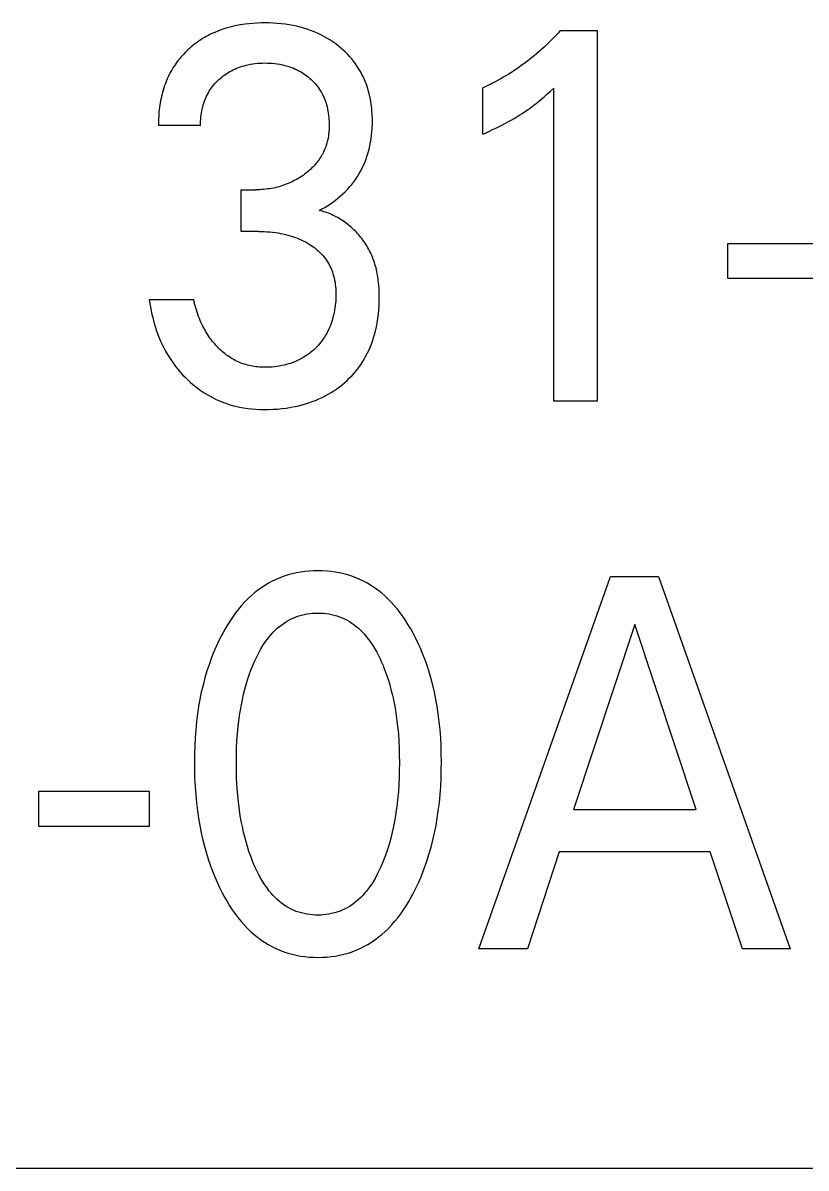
# Model space of a CAD drawing. Extents: x 10 to 622, y -523 to 292.
# Drawn here: x 277.796 to 278.52, y 101.769 to 102.827 of the extents above; entities that cross this region are included whole.
import ezdxf

# ---------------------------------------------------------------- set-up
doc = ezdxf.new("R2010")
doc.units = 0
doc.header["$LTSCALE"] = 5
doc.header["$MEASUREMENT"] = 0
doc.layers.get('0').update_dxf_attribs({"linetype": 'CONTINUOUS'})

msp = doc.modelspace()

# ---------------------------------------------------------------- linework, layer by layer
at = {"color": 7, "linetype": 'Continuous'}
for p, q in [((277.9762, 102.8196), (277.9734, 102.8184)), ((277.979, 102.8206), (277.9762, 102.8196)), ((277.9819, 102.8216), (277.979, 102.8206)), ((277.9848, 102.8225), (277.9819, 102.8216)), ((277.9877, 102.8233), (277.9848, 102.8225)), ((277.9906, 102.824), (277.9877, 102.8233)), ((277.9936, 102.8246), (277.9906, 102.824)), ((277.9973, 102.8253), (277.9936, 102.8246)), ((278.0011, 102.8259), (277.9973, 102.8253)), ((278.0049, 102.8264), (278.0011, 102.8259)), ((278.0087, 102.8267), (278.0049, 102.8264)), ((278.0125, 102.827), (278.0087, 102.8267)), ((278.0163, 102.8271), (278.0125, 102.827)), ((278.0201, 102.8271), (278.0163, 102.8271)), ((278.0238, 102.8271), (278.0201, 102.8271)), ((278.0275, 102.8269), (278.0238, 102.8271)), ((278.0311, 102.8267), (278.0275, 102.8269)), ((278.0348, 102.8264), (278.0311, 102.8267)), ((278.0385, 102.826), (278.0348, 102.8264)), ((278.0421, 102.8254), (278.0385, 102.826)), ((278.0457, 102.8247), (278.0421, 102.8254)), ((278.049, 102.824), (278.0457, 102.8247)), ((278.0523, 102.8232), (278.049, 102.824)), ((278.0556, 102.8223), (278.0523, 102.8232)), ((278.0588, 102.8213), (278.0556, 102.8223)), ((278.062, 102.8202), (278.0588, 102.8213)), ((278.0652, 102.8189), (278.062, 102.8202)), ((278.2926, 102.8201), (278.2906, 102.8178)), ((278.2926, 102.8201), (278.3266, 102.8201)), ((278.3266, 102.8201), (278.3266, 102.4778)), ((277.9574, 102.8094), (277.9559, 102.8083)), ((277.959, 102.8105), (277.9574, 102.8094)), ((277.9606, 102.8116), (277.959, 102.8105)), ((277.9622, 102.8126), (277.9606, 102.8116)), ((277.9639, 102.8136), (277.9622, 102.8126)), ((277.9655, 102.8145), (277.9639, 102.8136)), ((277.9672, 102.8154), (277.9655, 102.8145)), ((277.9689, 102.8163), (277.9672, 102.8154)), ((277.9707, 102.8172), (277.9689, 102.8163)), ((277.9734, 102.8184), (277.9707, 102.8172)), ((278.0683, 102.8176), (278.0652, 102.8189)), ((278.0713, 102.8162), (278.0683, 102.8176)), ((278.0742, 102.8147), (278.0713, 102.8162)), ((278.077, 102.8131), (278.0742, 102.8147)), ((278.0798, 102.8114), (278.077, 102.8131)), ((278.0825, 102.8096), (278.0798, 102.8114)), ((278.0852, 102.8077), (278.0825, 102.8096)), ((278.282, 102.809), (278.2798, 102.8069)), ((278.2842, 102.8112), (278.282, 102.809)), ((278.2863, 102.8133), (278.2842, 102.8112)), ((278.2885, 102.8155), (278.2863, 102.8133)), ((278.2906, 102.8178), (278.2885, 102.8155)), ((277.9447, 102.7984), (277.9435, 102.7971)), ((277.946, 102.7997), (277.9447, 102.7984)), ((277.9473, 102.801), (277.946, 102.7997)), ((277.9486, 102.8023), (277.9473, 102.801)), ((277.95, 102.8035), (277.9486, 102.8023)), ((277.9513, 102.8047), (277.95, 102.8035)), ((277.9528, 102.8059), (277.9513, 102.8047)), ((277.9543, 102.8071), (277.9528, 102.8059)), ((277.9559, 102.8083), (277.9543, 102.8071)), ((278.0878, 102.8057), (278.0852, 102.8077)), ((278.09, 102.8039), (278.0878, 102.8057)), ((278.0921, 102.802), (278.09, 102.8039)), ((278.0942, 102.8), (278.0921, 102.802)), ((278.0962, 102.798), (278.0942, 102.8)), ((278.0982, 102.7959), (278.0962, 102.798)), ((278.2707, 102.7987), (278.2684, 102.7968)), ((278.273, 102.8007), (278.2707, 102.7987)), ((278.2753, 102.8027), (278.273, 102.8007)), ((278.2776, 102.8048), (278.2753, 102.8027)), ((278.2798, 102.8069), (278.2776, 102.8048)), ((277.9367, 102.7885), (277.9357, 102.787)), ((277.9377, 102.79), (277.9367, 102.7885)), ((277.9388, 102.7915), (277.9377, 102.79)), ((277.9399, 102.7929), (277.9388, 102.7915)), ((277.9411, 102.7943), (277.9399, 102.7929)), ((277.9423, 102.7957), (277.9411, 102.7943)), ((277.9435, 102.7971), (277.9423, 102.7957)), ((277.9988, 102.7871), (278.0005, 102.7876)), ((278.0005, 102.7876), (278.0023, 102.7881)), ((278.0023, 102.7881), (278.0041, 102.7885)), ((278.0041, 102.7885), (278.0063, 102.7889)), ((278.0063, 102.7889), (278.0085, 102.7893)), ((278.0085, 102.7893), (278.0107, 102.7896)), ((278.0107, 102.7896), (278.0129, 102.7898)), ((278.0129, 102.7898), (278.0152, 102.7899)), ((278.0152, 102.7899), (278.0174, 102.79)), ((278.0174, 102.79), (278.0197, 102.7901)), ((278.0197, 102.7901), (278.022, 102.79)), ((278.022, 102.79), (278.0243, 102.7899)), ((278.0243, 102.7899), (278.0265, 102.7898)), ((278.0265, 102.7898), (278.0288, 102.7896)), ((278.0288, 102.7896), (278.0311, 102.7893)), ((278.0311, 102.7893), (278.0334, 102.7889)), ((278.0334, 102.7889), (278.0356, 102.7885)), ((278.0356, 102.7885), (278.0374, 102.7881)), ((278.0374, 102.7881), (278.0392, 102.7876)), ((278.0392, 102.7876), (278.0409, 102.7871)), ((278.1, 102.7938), (278.0982, 102.7959)), ((278.1018, 102.7915), (278.1, 102.7938)), ((278.1035, 102.7893), (278.1018, 102.7915)), ((278.1051, 102.7869), (278.1035, 102.7893)), ((278.2566, 102.7877), (278.2542, 102.786)), ((278.259, 102.7894), (278.2566, 102.7877)), ((278.2614, 102.7912), (278.259, 102.7894)), ((278.2638, 102.793), (278.2614, 102.7912)), ((278.2661, 102.7949), (278.2638, 102.793)), ((278.2684, 102.7968), (278.2661, 102.7949)), ((277.9303, 102.7773), (277.9295, 102.7756)), ((277.9311, 102.779), (277.9303, 102.7773)), ((277.9319, 102.7806), (277.9311, 102.779)), ((277.9328, 102.7823), (277.9319, 102.7806)), ((277.9337, 102.7839), (277.9328, 102.7823)), ((277.9347, 102.7855), (277.9337, 102.7839)), ((277.9357, 102.787), (277.9347, 102.7855)), ((277.9785, 102.7759), (277.9799, 102.777)), ((277.9799, 102.777), (277.9813, 102.7782)), ((277.9813, 102.7782), (277.9827, 102.7792)), ((277.9827, 102.7792), (277.9842, 102.7802)), ((277.9842, 102.7802), (277.9857, 102.7812)), ((277.9857, 102.7812), (277.9872, 102.7821)), ((277.9872, 102.7821), (277.9888, 102.783)), ((277.9888, 102.783), (277.9903, 102.7838)), ((277.9903, 102.7838), (277.992, 102.7845)), ((277.992, 102.7845), (277.9936, 102.7853)), ((277.9936, 102.7853), (277.9953, 102.7859)), ((277.9953, 102.7859), (277.9971, 102.7865)), ((277.9971, 102.7865), (277.9988, 102.7871)), ((278.0409, 102.7871), (278.0427, 102.7865)), ((278.0427, 102.7865), (278.0444, 102.7859)), ((278.0444, 102.7859), (278.0461, 102.7853)), ((278.0461, 102.7853), (278.0478, 102.7845)), ((278.0478, 102.7845), (278.0495, 102.7838)), ((278.0495, 102.7838), (278.0511, 102.783)), ((278.0511, 102.783), (278.0526, 102.7821)), ((278.0526, 102.7821), (278.0541, 102.7812)), ((278.0541, 102.7812), (278.0556, 102.7802)), ((278.0556, 102.7802), (278.0571, 102.7792)), ((278.0571, 102.7792), (278.0585, 102.7782)), ((278.0585, 102.7782), (278.0599, 102.7771)), ((278.0599, 102.7771), (278.0613, 102.7759)), ((278.1066, 102.7845), (278.1051, 102.7869)), ((278.1081, 102.7821), (278.1066, 102.7845)), ((278.1094, 102.7796), (278.1081, 102.7821)), ((278.1107, 102.7771), (278.1094, 102.7796)), ((278.1118, 102.7745), (278.1107, 102.7771)), ((278.2399, 102.7769), (278.2376, 102.7755)), ((278.2422, 102.7782), (278.2399, 102.7769)), ((278.2445, 102.7796), (278.2422, 102.7782)), ((278.2468, 102.781), (278.2445, 102.7796)), ((278.2493, 102.7826), (278.2468, 102.781)), ((278.2517, 102.7843), (278.2493, 102.7826)), ((278.2542, 102.786), (278.2517, 102.7843)), ((277.9263, 102.7668), (277.9257, 102.765)), ((277.9268, 102.7686), (277.9263, 102.7668)), ((277.9275, 102.7704), (277.9268, 102.7686)), ((277.9281, 102.7721), (277.9275, 102.7704)), ((277.9288, 102.7739), (277.9281, 102.7721)), ((277.9295, 102.7756), (277.9288, 102.7739)), ((277.9693, 102.7656), (277.9703, 102.767)), ((277.9703, 102.767), (277.9713, 102.7684)), ((277.9713, 102.7684), (277.9724, 102.7697)), ((277.9724, 102.7697), (277.9736, 102.771)), ((277.9736, 102.771), (277.9747, 102.7723)), ((277.9747, 102.7723), (277.9759, 102.7736)), ((277.9759, 102.7736), (277.9772, 102.7747)), ((277.9772, 102.7747), (277.9785, 102.7759)), ((278.0613, 102.7759), (278.0625, 102.7748)), ((278.0625, 102.7748), (278.0638, 102.7736)), ((278.0638, 102.7736), (278.065, 102.7723)), ((278.065, 102.7723), (278.0661, 102.7711)), ((278.0661, 102.7711), (278.0672, 102.7698)), ((278.0672, 102.7698), (278.0683, 102.7684)), ((278.0683, 102.7684), (278.0693, 102.7671)), ((278.0693, 102.7671), (278.0703, 102.7656)), ((278.1129, 102.7719), (278.1118, 102.7745)), ((278.1139, 102.7692), (278.1129, 102.7719)), ((278.1147, 102.7665), (278.1139, 102.7692)), ((278.1155, 102.7638), (278.1147, 102.7665)), ((278.2233, 102.7682), (278.2209, 102.7671)), ((278.2209, 102.7242), (278.2209, 102.7671)), ((278.2257, 102.7694), (278.2233, 102.7682)), ((278.2281, 102.7705), (278.2257, 102.7694)), ((278.2305, 102.7717), (278.2281, 102.7705)), ((278.2329, 102.773), (278.2305, 102.7717)), ((278.2353, 102.7742), (278.2329, 102.773)), ((278.2376, 102.7755), (278.2353, 102.7742)), ((278.2833, 102.7639), (278.2865, 102.7669)), ((278.2865, 102.4778), (278.2865, 102.7669)), ((277.9238, 102.7573), (277.9234, 102.7553)), ((277.9242, 102.7594), (277.9238, 102.7573)), ((277.9247, 102.7614), (277.9242, 102.7594)), ((277.9252, 102.7632), (277.9247, 102.7614)), ((277.9257, 102.765), (277.9252, 102.7632)), ((277.9638, 102.7547), (277.9644, 102.7563)), ((277.9644, 102.7563), (277.9651, 102.7579)), ((277.9651, 102.7579), (277.9658, 102.7595)), ((277.9658, 102.7595), (277.9666, 102.7611)), ((277.9666, 102.7611), (277.9675, 102.7626)), ((277.9675, 102.7626), (277.9684, 102.7641)), ((277.9684, 102.7641), (277.9693, 102.7656)), ((278.0703, 102.7656), (278.0712, 102.7642)), ((278.0712, 102.7642), (278.0721, 102.7627)), ((278.0721, 102.7627), (278.0729, 102.7611)), ((278.0729, 102.7611), (278.0736, 102.7595)), ((278.0736, 102.7595), (278.0744, 102.7579)), ((278.0744, 102.7579), (278.075, 102.7563)), ((278.075, 102.7563), (278.0756, 102.7546)), ((278.1163, 102.7608), (278.1155, 102.7638)), ((278.117, 102.7578), (278.1163, 102.7608)), ((278.1175, 102.7548), (278.117, 102.7578)), ((278.2722, 102.7542), (278.274, 102.7557)), ((278.274, 102.7557), (278.276, 102.7574)), ((278.276, 102.7574), (278.278, 102.7592)), ((278.278, 102.7592), (278.28, 102.7609)), ((278.28, 102.7609), (278.2833, 102.7639)), ((277.9221, 102.747), (277.9219, 102.7449)), ((277.9224, 102.7491), (277.9221, 102.747)), ((277.9227, 102.7511), (277.9224, 102.7491)), ((277.923, 102.7532), (277.9227, 102.7511)), ((277.9234, 102.7553), (277.923, 102.7532)), ((277.9611, 102.744), (277.9614, 102.7459)), ((277.9614, 102.7459), (277.9618, 102.7478)), ((277.9618, 102.7478), (277.9623, 102.7497)), ((277.9623, 102.7497), (277.9627, 102.7514)), ((277.9627, 102.7514), (277.9633, 102.753)), ((277.9633, 102.753), (277.9638, 102.7547)), ((278.0756, 102.7546), (278.0762, 102.753)), ((278.0762, 102.753), (278.0767, 102.7513)), ((278.0767, 102.7513), (278.0771, 102.7496)), ((278.0771, 102.7496), (278.0776, 102.7476)), ((278.0776, 102.7476), (278.078, 102.7457)), ((278.078, 102.7457), (278.0783, 102.7438)), ((278.118, 102.7518), (278.1175, 102.7548)), ((278.1184, 102.7487), (278.118, 102.7518)), ((278.1186, 102.7456), (278.1184, 102.7487)), ((278.1188, 102.7426), (278.1186, 102.7456)), ((278.2596, 102.745), (278.2619, 102.7465)), ((278.2619, 102.7465), (278.2641, 102.7481)), ((278.2641, 102.7481), (278.2663, 102.7496)), ((278.2663, 102.7496), (278.2684, 102.7513)), ((278.2684, 102.7513), (278.2703, 102.7527)), ((278.2703, 102.7527), (278.2722, 102.7542)), ((277.9215, 102.7387), (277.9214, 102.7366)), ((277.9214, 102.7366), (277.9214, 102.7345)), ((277.9214, 102.7345), (277.9214, 102.7325)), ((277.9216, 102.7408), (277.9215, 102.7387)), ((277.9217, 102.7428), (277.9216, 102.7408)), ((277.9219, 102.7449), (277.9217, 102.7428)), ((277.9602, 102.7344), (277.9603, 102.7363)), ((277.9603, 102.7363), (277.9604, 102.7382)), ((277.9604, 102.7382), (277.9606, 102.7401)), ((277.9606, 102.7401), (277.9608, 102.7421)), ((277.9608, 102.7421), (277.9611, 102.744)), ((278.0783, 102.7438), (278.0786, 102.7418)), ((278.0786, 102.7418), (278.0788, 102.7399)), ((278.0788, 102.7399), (278.0789, 102.7379)), ((278.0789, 102.7379), (278.079, 102.7359)), ((278.079, 102.7359), (278.0791, 102.734)), ((278.119, 102.7395), (278.1188, 102.7426)), ((278.119, 102.7364), (278.119, 102.7395)), ((278.119, 102.7331), (278.119, 102.7364)), ((278.242, 102.7345), (278.2446, 102.7359)), ((278.2446, 102.7359), (278.2473, 102.7374)), ((278.2473, 102.7374), (278.2499, 102.7389)), ((278.2499, 102.7389), (278.2525, 102.7405)), ((278.2525, 102.7405), (278.2551, 102.7421)), ((278.2551, 102.7421), (278.2574, 102.7435)), ((278.2574, 102.7435), (278.2596, 102.745)), ((277.9602, 102.7325), (277.9214, 102.7325)), ((277.9602, 102.7325), (277.9602, 102.7344)), ((278.0786, 102.724), (278.0784, 102.7224)), ((278.0788, 102.7256), (278.0786, 102.724)), ((278.0789, 102.7272), (278.0788, 102.7256)), ((278.079, 102.7288), (278.0789, 102.7272)), ((278.0791, 102.7304), (278.079, 102.7288)), ((278.0791, 102.734), (278.0791, 102.732)), ((278.0791, 102.732), (278.0791, 102.7304)), ((278.1183, 102.7233), (278.1186, 102.7265)), ((278.1186, 102.7265), (278.1188, 102.7298)), ((278.1188, 102.7298), (278.119, 102.7331)), ((278.2209, 102.7242), (278.224, 102.7256)), ((278.224, 102.7256), (278.2271, 102.727)), ((278.2271, 102.727), (278.2301, 102.7285)), ((278.2301, 102.7285), (278.2332, 102.73)), ((278.2332, 102.73), (278.2362, 102.7315)), ((278.2362, 102.7315), (278.2393, 102.733)), ((278.2393, 102.733), (278.242, 102.7345)), ((278.0761, 102.7133), (278.0757, 102.712)), ((278.0766, 102.7147), (278.0761, 102.7133)), ((278.077, 102.7162), (278.0766, 102.7147)), ((278.0774, 102.7177), (278.077, 102.7162)), ((278.0778, 102.7193), (278.0774, 102.7177)), ((278.0781, 102.7209), (278.0778, 102.7193)), ((278.0784, 102.7224), (278.0781, 102.7209)), ((278.116, 102.7104), (278.1167, 102.7136)), ((278.1167, 102.7136), (278.1173, 102.7168)), ((278.1173, 102.7168), (278.1179, 102.72)), ((278.1179, 102.72), (278.1183, 102.7233)), ((278.0714, 102.7033), (278.0706, 102.7021)), ((278.0721, 102.7045), (278.0714, 102.7033)), ((278.0728, 102.7057), (278.0721, 102.7045)), ((278.0734, 102.7069), (278.0728, 102.7057)), ((278.074, 102.7082), (278.0734, 102.7069)), ((278.0746, 102.7094), (278.074, 102.7082)), ((278.0752, 102.7107), (278.0746, 102.7094)), ((278.0757, 102.712), (278.0752, 102.7107)), ((278.1133, 102.7017), (278.1143, 102.7045)), ((278.1143, 102.7045), (278.1152, 102.7074)), ((278.1152, 102.7074), (278.116, 102.7104)), ((278.0632, 102.6931), (278.0621, 102.6921)), ((278.0642, 102.6942), (278.0632, 102.6931)), ((278.0652, 102.6952), (278.0642, 102.6942)), ((278.0662, 102.6963), (278.0652, 102.6952)), ((278.0672, 102.6975), (278.0662, 102.6963)), ((278.0681, 102.6986), (278.0672, 102.6975)), ((278.069, 102.6998), (278.0681, 102.6986)), ((278.0698, 102.7009), (278.069, 102.6998)), ((278.0706, 102.7021), (278.0698, 102.7009)), ((278.1083, 102.6906), (278.1097, 102.6933)), ((278.1097, 102.6933), (278.111, 102.696)), ((278.111, 102.696), (278.1122, 102.6988)), ((278.1122, 102.6988), (278.1133, 102.7017)), ((278.0474, 102.6817), (278.0459, 102.6809)), ((278.049, 102.6825), (278.0474, 102.6817)), ((278.0505, 102.6834), (278.049, 102.6825)), ((278.052, 102.6843), (278.0505, 102.6834)), ((278.0535, 102.6853), (278.052, 102.6843)), ((278.055, 102.6863), (278.0535, 102.6853)), ((278.0564, 102.6873), (278.055, 102.6863)), ((278.0576, 102.6882), (278.0564, 102.6873)), ((278.0587, 102.6892), (278.0576, 102.6882)), ((278.0599, 102.6901), (278.0587, 102.6892)), ((278.061, 102.6911), (278.0599, 102.6901)), ((278.0621, 102.6921), (278.061, 102.6911)), ((278.1018, 102.6803), (278.1036, 102.6828)), ((278.1036, 102.6828), (278.1052, 102.6853)), ((278.1052, 102.6853), (278.1068, 102.6879)), ((278.1068, 102.6879), (278.1083, 102.6906)), ((277.9978, 102.6344), (277.9978, 102.673)), ((277.9978, 102.673), (278.0112, 102.673)), ((278.013, 102.673), (278.0112, 102.673)), ((278.0149, 102.673), (278.013, 102.673)), ((278.0167, 102.6731), (278.0149, 102.673)), ((278.0185, 102.6733), (278.0167, 102.6731)), ((278.0204, 102.6734), (278.0185, 102.6733)), ((278.0222, 102.6737), (278.0204, 102.6734)), ((278.024, 102.6739), (278.0222, 102.6737)), ((278.0258, 102.6742), (278.024, 102.6739)), ((278.0276, 102.6746), (278.0258, 102.6742)), ((278.0293, 102.6749), (278.0276, 102.6746)), ((278.0311, 102.6753), (278.0293, 102.6749)), ((278.0328, 102.6758), (278.0311, 102.6753)), ((278.0344, 102.6763), (278.0328, 102.6758)), ((278.0361, 102.6768), (278.0344, 102.6763)), ((278.0378, 102.6774), (278.0361, 102.6768)), ((278.0394, 102.678), (278.0378, 102.6774)), ((278.0411, 102.6787), (278.0394, 102.678)), ((278.0427, 102.6794), (278.0411, 102.6787)), ((278.0443, 102.6801), (278.0427, 102.6794)), ((278.0459, 102.6809), (278.0443, 102.6801)), ((278.0916, 102.6691), (278.0938, 102.6712)), ((278.0938, 102.6712), (278.0959, 102.6733)), ((278.0959, 102.6733), (278.0979, 102.6756)), ((278.0979, 102.6756), (278.0999, 102.6779)), ((278.0999, 102.6779), (278.1018, 102.6803)), ((278.08, 102.6598), (278.0824, 102.6615)), ((278.0824, 102.6615), (278.0848, 102.6633)), ((278.0848, 102.6633), (278.0871, 102.6651)), ((278.0871, 102.6651), (278.0894, 102.667)), ((278.0894, 102.667), (278.0916, 102.6691)), ((278.0698, 102.6539), (278.0724, 102.6553)), ((278.0713, 102.6536), (278.0698, 102.6539)), ((278.0728, 102.6531), (278.0713, 102.6536)), ((278.0724, 102.6553), (278.075, 102.6567)), ((278.0742, 102.6527), (278.0728, 102.6531)), ((278.0757, 102.6522), (278.0742, 102.6527)), ((278.075, 102.6567), (278.0775, 102.6582)), ((278.0772, 102.6517), (278.0757, 102.6522)), ((278.0786, 102.6512), (278.0772, 102.6517)), ((278.0775, 102.6582), (278.08, 102.6598)), ((278.08, 102.6506), (278.0786, 102.6512)), ((278.0814, 102.65), (278.08, 102.6506)), ((278.0828, 102.6493), (278.0814, 102.65)), ((278.0842, 102.6486), (278.0828, 102.6493)), ((278.0856, 102.6479), (278.0842, 102.6486)), ((278.087, 102.6472), (278.0856, 102.6479)), ((278.0883, 102.6464), (278.087, 102.6472)), ((278.0896, 102.6456), (278.0883, 102.6464)), ((278.0909, 102.6448), (278.0896, 102.6456)), ((278.0922, 102.6439), (278.0909, 102.6448)), ((278.0935, 102.6431), (278.0922, 102.6439)), ((278.0947, 102.6422), (278.0935, 102.6431)), ((278.0959, 102.6412), (278.0947, 102.6422)), ((278.0971, 102.6403), (278.0959, 102.6412)), ((278.0983, 102.6393), (278.0971, 102.6403)), ((278.0995, 102.6383), (278.0983, 102.6393)), ((278.0142, 102.6344), (277.9978, 102.6344)), ((278.0142, 102.6344), (278.0167, 102.6344)), ((278.0167, 102.6344), (278.0192, 102.6343)), ((278.0192, 102.6343), (278.0218, 102.6342)), ((278.0218, 102.6342), (278.0243, 102.634)), ((278.0243, 102.634), (278.0268, 102.6337)), ((278.0268, 102.6337), (278.0294, 102.6334)), ((278.0294, 102.6334), (278.0319, 102.6331)), ((278.0319, 102.6331), (278.0342, 102.6327)), ((278.0342, 102.6327), (278.0364, 102.6322)), ((278.0364, 102.6322), (278.0387, 102.6317)), ((278.0387, 102.6317), (278.041, 102.6311)), ((278.041, 102.6311), (278.0432, 102.6305)), ((278.0432, 102.6305), (278.0454, 102.6298)), ((278.0454, 102.6298), (278.0476, 102.629)), ((278.0476, 102.629), (278.0497, 102.6282)), ((278.1007, 102.6372), (278.0995, 102.6383)), ((278.1019, 102.6361), (278.1007, 102.6372)), ((278.103, 102.635), (278.1019, 102.6361)), ((278.1042, 102.6338), (278.103, 102.635)), ((278.1053, 102.6326), (278.1042, 102.6338)), ((278.1064, 102.6313), (278.1053, 102.6326)), ((278.1074, 102.6301), (278.1064, 102.6313)), ((278.1085, 102.6288), (278.1074, 102.6301)), ((278.1095, 102.6275), (278.1085, 102.6288)), ((278.0497, 102.6282), (278.0517, 102.6274)), ((278.0517, 102.6274), (278.0538, 102.6265)), ((278.0538, 102.6265), (278.0557, 102.6255)), ((278.0557, 102.6255), (278.0577, 102.6245)), ((278.0577, 102.6245), (278.0596, 102.6234)), ((278.0596, 102.6234), (278.0615, 102.6222)), ((278.0615, 102.6222), (278.063, 102.6212)), ((278.063, 102.6212), (278.0644, 102.6202)), ((278.0644, 102.6202), (278.0658, 102.6192)), ((278.0658, 102.6192), (278.0672, 102.618)), ((278.1105, 102.6262), (278.1095, 102.6275)), ((278.1114, 102.6249), (278.1105, 102.6262)), ((278.1123, 102.6235), (278.1114, 102.6249)), ((278.1132, 102.6222), (278.1123, 102.6235)), ((278.1141, 102.6208), (278.1132, 102.6222)), ((278.1149, 102.6194), (278.1141, 102.6208)), ((278.1157, 102.6179), (278.1149, 102.6194)), ((278.4475, 102.591), (278.4475, 102.6234)), ((278.4475, 102.6234), (278.5507, 102.6234)), ((278.0672, 102.618), (278.0686, 102.6169)), ((278.0686, 102.6169), (278.0699, 102.6157)), ((278.0699, 102.6157), (278.0712, 102.6145)), ((278.0712, 102.6145), (278.0724, 102.6132)), ((278.0724, 102.6132), (278.0736, 102.6119)), ((278.0736, 102.6119), (278.0747, 102.6105)), ((278.0747, 102.6105), (278.0757, 102.6091)), ((278.0757, 102.6091), (278.0767, 102.6078)), ((278.0767, 102.6078), (278.0776, 102.6063)), ((278.1165, 102.6165), (278.1157, 102.6179)), ((278.1172, 102.615), (278.1165, 102.6165)), ((278.1179, 102.6135), (278.1172, 102.615)), ((278.1186, 102.6121), (278.1179, 102.6135)), ((278.1192, 102.6106), (278.1186, 102.6121)), ((278.1198, 102.609), (278.1192, 102.6106)), ((278.1204, 102.6073), (278.1198, 102.609)), ((278.0776, 102.6063), (278.0785, 102.6049)), ((278.0785, 102.6049), (278.0793, 102.6034)), ((278.0793, 102.6034), (278.0801, 102.6019)), ((278.0801, 102.6019), (278.0808, 102.6003)), ((278.0808, 102.6003), (278.0815, 102.5987)), ((278.0815, 102.5987), (278.0821, 102.5971)), ((278.0821, 102.5971), (278.0826, 102.5955)), ((278.1209, 102.6057), (278.1204, 102.6073)), ((278.1214, 102.6041), (278.1209, 102.6057)), ((278.1219, 102.6024), (278.1214, 102.6041)), ((278.1224, 102.6008), (278.1219, 102.6024)), ((278.1228, 102.5991), (278.1224, 102.6008)), ((278.1231, 102.5974), (278.1228, 102.5991)), ((278.1235, 102.5957), (278.1231, 102.5974)), ((278.0826, 102.5955), (278.0832, 102.5936)), ((278.0832, 102.5936), (278.0837, 102.5916)), ((278.0837, 102.5916), (278.0841, 102.5896)), ((278.0841, 102.5896), (278.0845, 102.5876)), ((278.0845, 102.5876), (278.0847, 102.5855)), ((278.1238, 102.594), (278.1235, 102.5957)), ((278.124, 102.5923), (278.1238, 102.594)), ((278.1243, 102.5906), (278.124, 102.5923)), ((278.1245, 102.5889), (278.1243, 102.5906)), ((278.1249, 102.5852), (278.1245, 102.5889)), ((278.5507, 102.591), (278.4475, 102.591)), ((278.0847, 102.5855), (278.0849, 102.5835)), ((278.0849, 102.5835), (278.0851, 102.5814)), ((278.0851, 102.5814), (278.0852, 102.5794)), ((278.0852, 102.5794), (278.0853, 102.5773)), ((278.0853, 102.5773), (278.0853, 102.5751)), ((278.1252, 102.5814), (278.1249, 102.5852)), ((278.1253, 102.5777), (278.1252, 102.5814)), ((278.1254, 102.5739), (278.1253, 102.5777)), ((277.9129, 102.5717), (277.9135, 102.5675)), ((277.9129, 102.5717), (277.9539, 102.5717)), ((277.9135, 102.5675), (277.9143, 102.5633)), ((277.9543, 102.5697), (277.9539, 102.5717)), ((277.9548, 102.5677), (277.9543, 102.5697)), ((277.9554, 102.5657), (277.9548, 102.5677)), ((277.9559, 102.5638), (277.9554, 102.5657)), ((278.0847, 102.566), (278.0844, 102.5638)), ((278.0849, 102.5683), (278.0847, 102.566)), ((278.0851, 102.5705), (278.0849, 102.5683)), ((278.0852, 102.5728), (278.0851, 102.5705)), ((278.0853, 102.5751), (278.0852, 102.5728)), ((278.1249, 102.5619), (278.1252, 102.5659)), ((278.1252, 102.5659), (278.1253, 102.5699)), ((278.1253, 102.5699), (278.1254, 102.5739)), ((277.9143, 102.5633), (277.9151, 102.5591)), ((277.9151, 102.5591), (277.9161, 102.555)), ((277.9161, 102.555), (277.9171, 102.5508)), ((277.9565, 102.5618), (277.9559, 102.5638)), ((277.9572, 102.5598), (277.9565, 102.5618)), ((277.9578, 102.5579), (277.9572, 102.5598)), ((277.9585, 102.5559), (277.9578, 102.5579)), ((277.9593, 102.554), (277.9585, 102.5559)), ((278.0826, 102.5552), (278.0821, 102.5532)), ((278.0831, 102.5571), (278.0826, 102.5552)), ((278.0836, 102.5593), (278.0831, 102.5571)), ((278.084, 102.5616), (278.0836, 102.5593)), ((278.0844, 102.5638), (278.084, 102.5616)), ((278.1241, 102.554), (278.1246, 102.558)), ((278.1246, 102.558), (278.1249, 102.5619)), ((277.9171, 102.5508), (277.9183, 102.5467)), ((277.9183, 102.5467), (277.9197, 102.5426)), ((277.96, 102.5523), (277.9593, 102.554)), ((277.9607, 102.5505), (277.96, 102.5523)), ((277.9615, 102.5488), (277.9607, 102.5505)), ((277.9623, 102.5471), (277.9615, 102.5488)), ((277.9632, 102.5455), (277.9623, 102.5471)), ((277.9641, 102.5438), (277.9632, 102.5455)), ((278.0794, 102.5456), (278.0786, 102.5437)), ((278.0802, 102.5475), (278.0794, 102.5456)), ((278.0809, 102.5494), (278.0802, 102.5475)), ((278.0815, 102.5513), (278.0809, 102.5494)), ((278.0821, 102.5532), (278.0815, 102.5513)), ((278.1218, 102.5424), (278.1227, 102.5462)), ((278.1227, 102.5462), (278.1235, 102.5501)), ((278.1235, 102.5501), (278.1241, 102.554)), ((277.9197, 102.5426), (277.9209, 102.5394)), ((277.9209, 102.5394), (277.9221, 102.5362)), ((277.9221, 102.5362), (277.9234, 102.533)), ((277.965, 102.5422), (277.9641, 102.5438)), ((277.966, 102.5406), (277.965, 102.5422)), ((277.967, 102.539), (277.966, 102.5406)), ((277.968, 102.5375), (277.967, 102.539)), ((277.969, 102.536), (277.968, 102.5375)), ((277.97, 102.5346), (277.969, 102.536)), ((277.9711, 102.5332), (277.97, 102.5346)), ((278.0726, 102.5336), (278.0714, 102.5321)), ((278.0737, 102.5352), (278.0726, 102.5336)), ((278.0748, 102.5368), (278.0737, 102.5352)), ((278.0758, 102.5385), (278.0748, 102.5368)), ((278.0768, 102.5401), (278.0758, 102.5385)), ((278.0777, 102.5419), (278.0768, 102.5401)), ((278.0786, 102.5437), (278.0777, 102.5419)), ((278.1192, 102.5332), (278.1201, 102.5363)), ((278.1201, 102.5363), (278.121, 102.5393)), ((278.121, 102.5393), (278.1218, 102.5424)), ((277.9234, 102.533), (277.9249, 102.5299)), ((277.9249, 102.5299), (277.9264, 102.5268)), ((277.9264, 102.5268), (277.928, 102.5238)), ((277.928, 102.5238), (277.9297, 102.5208)), ((277.9722, 102.5318), (277.9711, 102.5332)), ((277.9734, 102.5305), (277.9722, 102.5318)), ((277.9746, 102.5291), (277.9734, 102.5305)), ((277.9758, 102.5278), (277.9746, 102.5291)), ((277.977, 102.5266), (277.9758, 102.5278)), ((277.9782, 102.5255), (277.977, 102.5266)), ((277.9793, 102.5244), (277.9782, 102.5255)), ((277.9805, 102.5233), (277.9793, 102.5244)), ((277.9817, 102.5223), (277.9805, 102.5233)), ((278.0631, 102.5236), (278.0615, 102.5223)), ((278.0647, 102.5249), (278.0631, 102.5236)), ((278.0662, 102.5263), (278.0647, 102.5249)), ((278.0675, 102.5277), (278.0662, 102.5263)), ((278.0689, 102.5291), (278.0675, 102.5277)), ((278.0701, 102.5306), (278.0689, 102.5291)), ((278.0714, 102.5321), (278.0701, 102.5306)), ((278.1143, 102.5216), (278.1156, 102.5244)), ((278.1156, 102.5244), (278.1169, 102.5273)), ((278.1169, 102.5273), (278.1181, 102.5303)), ((278.1181, 102.5303), (278.1192, 102.5332)), ((277.9297, 102.5208), (277.9315, 102.5179)), ((277.9315, 102.5179), (277.9333, 102.5151)), ((277.9333, 102.5151), (277.9352, 102.5124)), ((277.9352, 102.5124), (277.9372, 102.5097)), ((277.983, 102.5213), (277.9817, 102.5223)), ((277.9842, 102.5203), (277.983, 102.5213)), ((277.9855, 102.5194), (277.9842, 102.5203)), ((277.9869, 102.5185), (277.9855, 102.5194)), ((277.9882, 102.5176), (277.9869, 102.5185)), ((277.9896, 102.5168), (277.9882, 102.5176)), ((277.9909, 102.5161), (277.9896, 102.5168)), ((277.9923, 102.5153), (277.9909, 102.5161)), ((277.9936, 102.5147), (277.9923, 102.5153)), ((277.995, 102.514), (277.9936, 102.5147)), ((277.9964, 102.5134), (277.995, 102.514)), ((277.9979, 102.5128), (277.9964, 102.5134)), ((277.9993, 102.5123), (277.9979, 102.5128)), ((278.0008, 102.5118), (277.9993, 102.5123)), ((278.0435, 102.5126), (278.0415, 102.512)), ((278.0455, 102.5133), (278.0435, 102.5126)), ((278.0474, 102.5141), (278.0455, 102.5133)), ((278.0493, 102.5149), (278.0474, 102.5141)), ((278.0512, 102.5158), (278.0493, 102.5149)), ((278.053, 102.5167), (278.0512, 102.5158)), ((278.0548, 102.5177), (278.053, 102.5167)), ((278.0566, 102.5188), (278.0548, 102.5177)), ((278.0583, 102.5199), (278.0566, 102.5188)), ((278.0599, 102.5211), (278.0583, 102.5199)), ((278.0615, 102.5223), (278.0599, 102.5211)), ((278.1079, 102.5108), (278.1096, 102.5134)), ((278.1096, 102.5134), (278.1112, 102.516)), ((278.1112, 102.516), (278.1128, 102.5188)), ((278.1128, 102.5188), (278.1143, 102.5216)), ((277.9372, 102.5097), (277.9393, 102.5071)), ((277.9393, 102.5071), (277.9414, 102.5046)), ((277.9414, 102.5046), (277.9437, 102.5021)), ((277.9437, 102.5021), (277.946, 102.4998)), ((278.0022, 102.5114), (278.0008, 102.5118)), ((278.0037, 102.511), (278.0022, 102.5114)), ((278.0053, 102.5106), (278.0037, 102.511)), ((278.0068, 102.5103), (278.0053, 102.5106)), ((278.0084, 102.51), (278.0068, 102.5103)), ((278.0099, 102.5097), (278.0084, 102.51)), ((278.0115, 102.5095), (278.0099, 102.5097)), ((278.0131, 102.5093), (278.0115, 102.5095)), ((278.0147, 102.5092), (278.0131, 102.5093)), ((278.0163, 102.5091), (278.0147, 102.5092)), ((278.0179, 102.509), (278.0163, 102.5091)), ((278.0195, 102.509), (278.0179, 102.509)), ((278.0217, 102.509), (278.0195, 102.509)), ((278.024, 102.5091), (278.0217, 102.509)), ((278.0263, 102.5092), (278.024, 102.5091)), ((278.0285, 102.5094), (278.0263, 102.5092)), ((278.0308, 102.5097), (278.0285, 102.5094)), ((278.033, 102.5101), (278.0308, 102.5097)), ((278.0353, 102.5105), (278.033, 102.5101)), ((278.0375, 102.5109), (278.0353, 102.5105)), ((278.0395, 102.5114), (278.0375, 102.5109)), ((278.0415, 102.512), (278.0395, 102.5114)), ((278.1002, 102.5013), (278.1022, 102.5036)), ((278.1022, 102.5036), (278.1042, 102.5059)), ((278.1042, 102.5059), (278.1061, 102.5084)), ((278.1061, 102.5084), (278.1079, 102.5108)), ((277.946, 102.4998), (277.9484, 102.4974)), ((277.9484, 102.4974), (277.9507, 102.4952)), ((277.9507, 102.4952), (277.9532, 102.4931)), ((277.9532, 102.4931), (277.9557, 102.4911)), ((278.0886, 102.4909), (278.0911, 102.4928)), ((278.0911, 102.4928), (278.0935, 102.4949)), ((278.0935, 102.4949), (278.0958, 102.4969)), ((278.0958, 102.4969), (278.098, 102.4991)), ((278.098, 102.4991), (278.1002, 102.5013)), ((277.9557, 102.4911), (277.9583, 102.4891)), ((277.9583, 102.4891), (277.9609, 102.4873)), ((277.9609, 102.4873), (277.9636, 102.4855)), ((277.9636, 102.4855), (277.9663, 102.4838)), ((277.9663, 102.4838), (277.9691, 102.4822)), ((277.9691, 102.4822), (277.9719, 102.4807)), ((277.9719, 102.4807), (277.9748, 102.4793)), ((278.0695, 102.4797), (278.0725, 102.481)), ((278.0725, 102.481), (278.0753, 102.4825)), ((278.0753, 102.4825), (278.0781, 102.484)), ((278.0781, 102.484), (278.0808, 102.4856)), ((278.0808, 102.4856), (278.0835, 102.4872)), ((278.0835, 102.4872), (278.0861, 102.489)), ((278.0861, 102.489), (278.0886, 102.4909)), ((277.9748, 102.4793), (277.9777, 102.478)), ((277.9777, 102.478), (277.9806, 102.4768)), ((277.9806, 102.4768), (277.9836, 102.4757)), ((277.9836, 102.4757), (277.9866, 102.4747)), ((277.9866, 102.4747), (277.9896, 102.4738)), ((277.9896, 102.4738), (277.9927, 102.473)), ((277.9927, 102.473), (277.9964, 102.4722)), ((277.9964, 102.4722), (278.0001, 102.4715)), ((278.0001, 102.4715), (278.0039, 102.471)), ((278.0039, 102.471), (278.0077, 102.4706)), ((278.0077, 102.4706), (278.0114, 102.4703)), ((278.0114, 102.4703), (278.0152, 102.4701)), ((278.0152, 102.4701), (278.019, 102.47)), ((278.019, 102.47), (278.0232, 102.47)), ((278.0232, 102.47), (278.0273, 102.4702)), ((278.0273, 102.4702), (278.0314, 102.4704)), ((278.0314, 102.4704), (278.0355, 102.4708)), ((278.0355, 102.4708), (278.0396, 102.4713)), ((278.0396, 102.4713), (278.0436, 102.472)), ((278.0436, 102.472), (278.0477, 102.4727)), ((278.0477, 102.4727), (278.0509, 102.4735)), ((278.0509, 102.4735), (278.0541, 102.4743)), ((278.0541, 102.4743), (278.0572, 102.4752)), ((278.0572, 102.4752), (278.0604, 102.4761)), ((278.0604, 102.4761), (278.0635, 102.4772)), ((278.0635, 102.4772), (278.0665, 102.4784)), ((278.0665, 102.4784), (278.0695, 102.4797)), ((278.3266, 102.4778), (278.2865, 102.4778)), ((278.0265, 102.3113), (278.0231, 102.3094)), ((278.0301, 102.313), (278.0265, 102.3113)), ((278.0336, 102.3145), (278.0301, 102.313)), ((278.0374, 102.3159), (278.0336, 102.3145)), ((278.0411, 102.3171), (278.0374, 102.3159)), ((278.045, 102.3182), (278.0411, 102.3171)), ((278.0489, 102.319), (278.045, 102.3182)), ((278.0528, 102.3197), (278.0489, 102.319)), ((278.0567, 102.3203), (278.0528, 102.3197)), ((278.0607, 102.3206), (278.0567, 102.3203)), ((278.0647, 102.3209), (278.0607, 102.3206)), ((278.0687, 102.3209), (278.0647, 102.3209)), ((278.0727, 102.3209), (278.0687, 102.3209)), ((278.0767, 102.3206), (278.0727, 102.3209)), ((278.0807, 102.3203), (278.0767, 102.3206)), ((278.0846, 102.3197), (278.0807, 102.3203)), ((278.0886, 102.319), (278.0846, 102.3197)), ((278.0925, 102.3182), (278.0886, 102.319)), ((278.0963, 102.3171), (278.0925, 102.3182)), ((278.1001, 102.3159), (278.0963, 102.3171)), ((278.1038, 102.3145), (278.1001, 102.3159)), ((278.1074, 102.313), (278.1038, 102.3145)), ((278.1109, 102.3113), (278.1074, 102.313)), ((278.1144, 102.3094), (278.1109, 102.3113)), ((278.2174, 101.9716), (278.3389, 102.3158)), ((278.3389, 102.3158), (278.3834, 102.3158)), ((278.3834, 102.3158), (278.5049, 101.9716)), ((278.0133, 102.303), (278.0102, 102.3005)), ((278.0165, 102.3053), (278.0133, 102.303)), ((278.0197, 102.3074), (278.0165, 102.3053)), ((278.0231, 102.3094), (278.0197, 102.3074)), ((278.1177, 102.3074), (278.1144, 102.3094)), ((278.121, 102.3053), (278.1177, 102.3074)), ((278.1242, 102.303), (278.121, 102.3053)), ((278.1273, 102.3005), (278.1242, 102.303)), ((278.0012, 102.2922), (277.9982, 102.2889)), ((278.0043, 102.2953), (278.0012, 102.2922)), ((278.0072, 102.298), (278.0043, 102.2953)), ((278.0102, 102.3005), (278.0072, 102.298)), ((278.1302, 102.298), (278.1273, 102.3005)), ((278.1331, 102.2953), (278.1302, 102.298)), ((278.1362, 102.2922), (278.1331, 102.2953)), ((278.1392, 102.2889), (278.1362, 102.2922)), ((277.9926, 102.2821), (277.99, 102.2785)), ((277.9954, 102.2855), (277.9926, 102.2821)), ((277.9982, 102.2889), (277.9954, 102.2855)), ((278.0511, 102.2793), (278.0536, 102.28)), ((278.0536, 102.28), (278.056, 102.2806)), ((278.056, 102.2806), (278.0585, 102.2811)), ((278.0585, 102.2811), (278.0611, 102.2814)), ((278.0611, 102.2814), (278.0636, 102.2817)), ((278.0636, 102.2817), (278.0661, 102.2818)), ((278.0661, 102.2818), (278.0687, 102.2819)), ((278.0687, 102.2819), (278.0712, 102.2818)), ((278.0712, 102.2818), (278.0738, 102.2817)), ((278.0738, 102.2817), (278.0763, 102.2814)), ((278.0763, 102.2814), (278.0788, 102.2811)), ((278.0788, 102.2811), (278.0813, 102.2806)), ((278.0813, 102.2806), (278.0838, 102.28)), ((278.0838, 102.28), (278.0862, 102.2793)), ((278.1421, 102.2855), (278.1392, 102.2889)), ((278.1448, 102.2821), (278.1421, 102.2855)), ((278.1474, 102.2785), (278.1448, 102.2821)), ((277.9852, 102.271), (277.9829, 102.2672)), ((277.9876, 102.2748), (277.9852, 102.271)), ((277.99, 102.2785), (277.9876, 102.2748)), ((278.0312, 102.2678), (278.0332, 102.2695)), ((278.0332, 102.2695), (278.0353, 102.2711)), ((278.0353, 102.2711), (278.0374, 102.2726)), ((278.0374, 102.2726), (278.0396, 102.274)), ((278.0396, 102.274), (278.0418, 102.2753)), ((278.0418, 102.2753), (278.0441, 102.2765)), ((278.0441, 102.2765), (278.0464, 102.2775)), ((278.0464, 102.2775), (278.0487, 102.2785)), ((278.0487, 102.2785), (278.0511, 102.2793)), ((278.0862, 102.2793), (278.0886, 102.2785)), ((278.0886, 102.2785), (278.091, 102.2775)), ((278.091, 102.2775), (278.0933, 102.2765)), ((278.0933, 102.2765), (278.0956, 102.2753)), ((278.0956, 102.2753), (278.0978, 102.274)), ((278.0978, 102.274), (278.1, 102.2726)), ((278.1, 102.2726), (278.1021, 102.2711)), ((278.1021, 102.2711), (278.1041, 102.2695)), ((278.1041, 102.2695), (278.1061, 102.2678)), ((278.1498, 102.2748), (278.1474, 102.2785)), ((278.1522, 102.271), (278.1498, 102.2748)), ((278.1544, 102.2672), (278.1522, 102.271)), ((278.3614, 102.2714), (278.3047, 102.1004)), ((278.4182, 102.1004), (278.3614, 102.2714)), ((277.98, 102.2619), (277.9773, 102.2565)), ((277.9808, 102.2634), (277.98, 102.2619)), ((277.9829, 102.2672), (277.9808, 102.2634)), ((278.0219, 102.2576), (278.024, 102.2603)), ((278.024, 102.2603), (278.0257, 102.2623)), ((278.0257, 102.2623), (278.0275, 102.2642)), ((278.0275, 102.2642), (278.0293, 102.266)), ((278.0293, 102.266), (278.0312, 102.2678)), ((278.1061, 102.2678), (278.108, 102.266)), ((278.108, 102.266), (278.1099, 102.2642)), ((278.1099, 102.2642), (278.1116, 102.2623)), ((278.1116, 102.2623), (278.1133, 102.2603)), ((278.1133, 102.2603), (278.1155, 102.2576)), ((278.1566, 102.2634), (278.1544, 102.2672)), ((278.1591, 102.2585), (278.1566, 102.2634)), ((278.1614, 102.2537), (278.1591, 102.2585)), ((277.9747, 102.251), (277.9723, 102.2455)), ((277.9773, 102.2565), (277.9747, 102.251)), ((278.0144, 102.2459), (278.0161, 102.2489)), ((278.0161, 102.2489), (278.0179, 102.2519)), ((278.0179, 102.2519), (278.0198, 102.2548)), ((278.0198, 102.2548), (278.0219, 102.2576)), ((278.1155, 102.2576), (278.1176, 102.2548)), ((278.1176, 102.2548), (278.1195, 102.2519)), ((278.1195, 102.2519), (278.1213, 102.2489)), ((278.1213, 102.2489), (278.123, 102.2459)), ((278.1637, 102.2487), (278.1614, 102.2537)), ((278.1657, 102.2437), (278.1637, 102.2487)), ((277.9701, 102.2399), (277.9681, 102.2342)), ((277.9723, 102.2455), (277.9701, 102.2399)), ((278.0098, 102.2365), (278.0113, 102.2397)), ((278.0113, 102.2397), (278.0128, 102.2428)), ((278.0128, 102.2428), (278.0144, 102.2459)), ((278.123, 102.2459), (278.1246, 102.2428)), ((278.1246, 102.2428), (278.1261, 102.2397)), ((278.1261, 102.2397), (278.1275, 102.2365)), ((278.1677, 102.2387), (278.1657, 102.2437)), ((278.1695, 102.2336), (278.1677, 102.2387)), ((277.9662, 102.2284), (277.9643, 102.2219)), ((277.9681, 102.2342), (277.9662, 102.2284)), ((278.0052, 102.2247), (278.0068, 102.2291)), ((278.0068, 102.2291), (278.0085, 102.2333)), ((278.0085, 102.2333), (278.0098, 102.2365)), ((278.1275, 102.2365), (278.1289, 102.2333)), ((278.1289, 102.2333), (278.1294, 102.2322)), ((278.1294, 102.2322), (278.1309, 102.2281)), ((278.1309, 102.2281), (278.1324, 102.2239)), ((278.1712, 102.2284), (278.1695, 102.2336)), ((278.1731, 102.2219), (278.1712, 102.2284)), ((277.9643, 102.2219), (277.9626, 102.2154)), ((278.0024, 102.2159), (278.0038, 102.2203)), ((278.0038, 102.2203), (278.0052, 102.2247)), ((278.1324, 102.2239), (278.1338, 102.2198)), ((278.1338, 102.2198), (278.1351, 102.2155)), ((278.1748, 102.2154), (278.1731, 102.2219)), ((277.961, 102.2088), (277.9597, 102.2021)), ((277.9626, 102.2154), (277.961, 102.2088)), ((277.999, 102.2021), (278.0001, 102.207)), ((278.0001, 102.207), (278.0012, 102.2115)), ((278.0012, 102.2115), (278.0024, 102.2159)), ((278.1351, 102.2155), (278.1362, 102.2113)), ((278.1362, 102.2113), (278.1373, 102.207)), ((278.1373, 102.207), (278.1384, 102.2021)), ((278.1764, 102.2088), (278.1748, 102.2154)), ((278.1777, 102.2021), (278.1764, 102.2088)), ((277.9585, 102.1955), (277.9575, 102.1888)), ((277.9597, 102.2021), (277.9585, 102.1955)), ((277.9971, 102.1922), (277.998, 102.1972)), ((277.998, 102.1972), (277.999, 102.2021)), ((278.1384, 102.2021), (278.1394, 102.1972)), ((278.1394, 102.1972), (278.1403, 102.1922)), ((278.1789, 102.1955), (278.1777, 102.2021)), ((278.1799, 102.1888), (278.1789, 102.1955)), ((277.9575, 102.1888), (277.9565, 102.1814)), ((277.9956, 102.1822), (277.9963, 102.1872)), ((277.9963, 102.1872), (277.9971, 102.1922)), ((278.1403, 102.1922), (278.1411, 102.1872)), ((278.1411, 102.1872), (278.1417, 102.1822)), ((278.1808, 102.1814), (278.1799, 102.1888)), ((277.9558, 102.174), (277.9553, 102.1666)), ((277.9565, 102.1814), (277.9558, 102.174)), ((277.9944, 102.1705), (277.995, 102.1772)), ((277.995, 102.1772), (277.9956, 102.1822)), ((278.1417, 102.1822), (278.1423, 102.1772)), ((278.1423, 102.1772), (278.143, 102.1705)), ((278.1816, 102.174), (278.1808, 102.1814)), ((278.1821, 102.1666), (278.1816, 102.174)), ((277.9553, 102.1666), (277.9549, 102.1592)), ((277.9936, 102.1572), (277.9939, 102.1639)), ((277.9939, 102.1639), (277.9944, 102.1705)), ((278.143, 102.1705), (278.1434, 102.1639)), ((278.1434, 102.1639), (278.1437, 102.1572)), ((278.1825, 102.1592), (278.1821, 102.1666)), ((277.9549, 102.1592), (277.9546, 102.1517)), ((277.9934, 102.1505), (277.9936, 102.1572)), ((278.1437, 102.1572), (278.1439, 102.1505)), ((278.1827, 102.1517), (278.1825, 102.1592)), ((277.9546, 102.1517), (277.9546, 102.1443)), ((277.9546, 102.1443), (277.9546, 102.1367)), ((277.9934, 102.1438), (277.9934, 102.1505)), ((277.9934, 102.137), (277.9934, 102.1438)), ((278.1439, 102.1505), (278.144, 102.1438)), ((278.144, 102.1438), (278.1439, 102.137)), ((278.1828, 102.1443), (278.1827, 102.1517)), ((278.1827, 102.1368), (278.1828, 102.1443)), ((277.9546, 102.1367), (277.9548, 102.1292)), ((277.9936, 102.1303), (277.9934, 102.137)), ((278.1439, 102.137), (278.1438, 102.1303)), ((278.1825, 102.1292), (278.1827, 102.1368)), ((277.9548, 102.1292), (277.9552, 102.1217)), ((277.9552, 102.1217), (277.9558, 102.1141)), ((277.9939, 102.1235), (277.9936, 102.1303)), ((277.9944, 102.1167), (277.9939, 102.1235)), ((278.1434, 102.1235), (278.143, 102.1167)), ((278.1438, 102.1303), (278.1434, 102.1235)), ((278.1816, 102.1142), (278.1821, 102.1217)), ((278.1821, 102.1217), (278.1825, 102.1292)), ((277.8108, 102.0848), (277.8108, 102.1172)), ((277.8108, 102.1172), (277.9128, 102.1172)), ((277.9128, 102.1172), (277.9128, 102.0848)), ((277.9558, 102.1141), (277.9565, 102.1066)), ((277.995, 102.11), (277.9944, 102.1167)), ((278.143, 102.1167), (278.1423, 102.11)), ((278.1809, 102.1067), (278.1816, 102.1142)), ((277.9565, 102.1066), (277.9574, 102.0991)), ((277.9956, 102.1049), (277.995, 102.11)), ((277.9963, 102.0998), (277.9956, 102.1049)), ((277.997, 102.0947), (277.9963, 102.0998)), ((278.1411, 102.0998), (278.1403, 102.0947)), ((278.1418, 102.1049), (278.1411, 102.0998)), ((278.1423, 102.11), (278.1418, 102.1049)), ((278.1799, 102.0992), (278.1809, 102.1067)), ((278.3047, 102.1004), (278.4182, 102.1004)), ((277.9574, 102.0991), (277.9584, 102.0923)), ((277.9584, 102.0923), (277.9596, 102.0855)), ((277.9979, 102.0897), (277.997, 102.0947)), ((277.9989, 102.0846), (277.9979, 102.0897)), ((278.1395, 102.0897), (278.1385, 102.0846)), ((278.1403, 102.0947), (278.1395, 102.0897)), ((278.1778, 102.0856), (278.179, 102.0924)), ((278.179, 102.0924), (278.1799, 102.0992)), ((277.9128, 102.0848), (277.8108, 102.0848)), ((277.9596, 102.0855), (277.9609, 102.0788)), ((277.9609, 102.0788), (277.9624, 102.072)), ((278, 102.0796), (277.9989, 102.0846)), ((278.0011, 102.0751), (278, 102.0796)), ((278.1374, 102.0796), (278.1363, 102.0751)), ((278.1385, 102.0846), (278.1374, 102.0796)), ((278.1749, 102.0721), (278.1765, 102.0789)), ((278.1765, 102.0789), (278.1778, 102.0856)), ((277.9624, 102.072), (277.9641, 102.0654)), ((278.0023, 102.0706), (278.0011, 102.0751)), ((278.0036, 102.0661), (278.0023, 102.0706)), ((278.1351, 102.0706), (278.1338, 102.0661)), ((278.1363, 102.0751), (278.1351, 102.0706)), ((278.1732, 102.0655), (278.1749, 102.0721)), ((277.9641, 102.0654), (277.966, 102.0588)), ((277.966, 102.0588), (277.9677, 102.0535)), ((278.005, 102.0616), (278.0036, 102.0661)), ((278.0066, 102.0572), (278.005, 102.0616)), ((278.1323, 102.0616), (278.1308, 102.0572)), ((278.1338, 102.0661), (278.1323, 102.0616)), ((278.1697, 102.0536), (278.1713, 102.0589)), ((278.1713, 102.0589), (278.1732, 102.0655)), ((278.2917, 102.0614), (278.2623, 101.9716)), ((278.431, 102.0614), (278.2917, 102.0614)), ((278.4608, 101.9716), (278.431, 102.0614)), ((277.9677, 102.0535), (277.9694, 102.0484)), ((277.9694, 102.0484), (277.9714, 102.0433)), ((278.0083, 102.0528), (278.0066, 102.0572)), ((278.0096, 102.0495), (278.0083, 102.0528)), ((278.011, 102.0463), (278.0096, 102.0495)), ((278.1278, 102.0495), (278.1263, 102.0463)), ((278.1291, 102.0528), (278.1278, 102.0495)), ((278.1308, 102.0572), (278.1291, 102.0528)), ((278.166, 102.0433), (278.1679, 102.0485)), ((278.1679, 102.0485), (278.1697, 102.0536)), ((277.9714, 102.0433), (277.9734, 102.0382)), ((277.9734, 102.0382), (277.9756, 102.0332)), ((278.0125, 102.0431), (278.011, 102.0463)), ((278.0142, 102.0399), (278.0125, 102.0431)), ((278.0159, 102.0368), (278.0142, 102.0399)), ((278.0177, 102.0337), (278.0159, 102.0368)), ((278.1215, 102.0368), (278.1197, 102.0337)), ((278.1232, 102.0399), (278.1215, 102.0368)), ((278.1248, 102.0431), (278.1232, 102.0399)), ((278.1263, 102.0463), (278.1248, 102.0431)), ((278.1618, 102.0332), (278.164, 102.0382)), ((278.164, 102.0382), (278.166, 102.0433)), ((277.9756, 102.0332), (277.9779, 102.0282)), ((277.9779, 102.0282), (277.9804, 102.0233)), ((278.0196, 102.0308), (278.0177, 102.0337)), ((278.0217, 102.0279), (278.0196, 102.0308)), ((278.0238, 102.025), (278.0217, 102.0279)), ((278.1157, 102.0279), (278.1135, 102.025)), ((278.1178, 102.0308), (278.1157, 102.0279)), ((278.1197, 102.0337), (278.1178, 102.0308)), ((278.157, 102.0233), (278.1595, 102.0282)), ((278.1595, 102.0282), (278.1618, 102.0332)), ((277.9804, 102.0233), (277.9825, 102.0193)), ((277.9825, 102.0193), (277.9848, 102.0154)), ((277.9848, 102.0154), (277.9871, 102.0115)), ((278.0255, 102.023), (278.0238, 102.025)), ((278.0273, 102.0211), (278.0255, 102.023)), ((278.0291, 102.0192), (278.0273, 102.0211)), ((278.0311, 102.0173), (278.0291, 102.0192)), ((278.033, 102.0156), (278.0311, 102.0173)), ((278.0351, 102.0139), (278.033, 102.0156)), ((278.1043, 102.0156), (278.1023, 102.0139)), ((278.1063, 102.0173), (278.1043, 102.0156)), ((278.1082, 102.0192), (278.1063, 102.0173)), ((278.1101, 102.0211), (278.1082, 102.0192)), ((278.1118, 102.023), (278.1101, 102.0211)), ((278.1135, 102.025), (278.1118, 102.023)), ((278.1503, 102.0115), (278.1526, 102.0154)), ((278.1526, 102.0154), (278.1549, 102.0193)), ((278.1549, 102.0193), (278.157, 102.0233)), ((277.9871, 102.0115), (277.9896, 102.0077)), ((277.9896, 102.0077), (277.9922, 102.004)), ((278.0372, 102.0124), (278.0351, 102.0139)), ((278.0394, 102.0109), (278.0372, 102.0124)), ((278.0417, 102.0096), (278.0394, 102.0109)), ((278.044, 102.0084), (278.0417, 102.0096)), ((278.0463, 102.0073), (278.044, 102.0084)), ((278.0486, 102.0063), (278.0463, 102.0073)), ((278.051, 102.0055), (278.0486, 102.0063)), ((278.0535, 102.0048), (278.051, 102.0055)), ((278.056, 102.0042), (278.0535, 102.0048)), ((278.0839, 102.0048), (278.0814, 102.0042)), ((278.0863, 102.0055), (278.0839, 102.0048)), ((278.0887, 102.0063), (278.0863, 102.0055)), ((278.0911, 102.0073), (278.0887, 102.0063)), ((278.0934, 102.0084), (278.0911, 102.0073)), ((278.0957, 102.0096), (278.0934, 102.0084)), ((278.098, 102.0109), (278.0957, 102.0096)), ((278.1002, 102.0124), (278.098, 102.0109)), ((278.1023, 102.0139), (278.1002, 102.0124)), ((278.1452, 102.004), (278.1478, 102.0077)), ((278.1478, 102.0077), (278.1503, 102.0115)), ((277.9922, 102.004), (277.9949, 102.0004)), ((277.9949, 102.0004), (277.9978, 101.9969)), ((277.9978, 101.9969), (278.0008, 101.9935)), ((278.0585, 102.0037), (278.056, 102.0042)), ((278.061, 102.0033), (278.0585, 102.0037)), ((278.0636, 102.003), (278.061, 102.0033)), ((278.0661, 102.0029), (278.0636, 102.003)), ((278.0687, 102.0028), (278.0661, 102.0029)), ((278.0713, 102.0029), (278.0687, 102.0028)), ((278.0738, 102.003), (278.0713, 102.0029)), ((278.0764, 102.0033), (278.0738, 102.003)), ((278.0789, 102.0037), (278.0764, 102.0033)), ((278.0814, 102.0042), (278.0789, 102.0037)), ((278.1366, 101.9935), (278.1396, 101.9969)), ((278.1396, 101.9969), (278.1425, 102.0004)), ((278.1425, 102.0004), (278.1452, 102.004)), ((278.0008, 101.9935), (278.004, 101.9902)), ((278.004, 101.9902), (278.0068, 101.9875)), ((278.0068, 101.9875), (278.0098, 101.9849)), ((278.0098, 101.9849), (278.0129, 101.9824)), ((278.1245, 101.9824), (278.1276, 101.9849)), ((278.1276, 101.9849), (278.1306, 101.9875)), ((278.1306, 101.9875), (278.1335, 101.9902)), ((278.1335, 101.9902), (278.1366, 101.9935)), ((278.0129, 101.9824), (278.0161, 101.98)), ((278.0161, 101.98), (278.0194, 101.9778)), ((278.0194, 101.9778), (278.0228, 101.9757)), ((278.0228, 101.9757), (278.0262, 101.9738)), ((278.0262, 101.9738), (278.0298, 101.972)), ((278.1077, 101.972), (278.1112, 101.9738)), ((278.1112, 101.9738), (278.1147, 101.9757)), ((278.1147, 101.9757), (278.1181, 101.9778)), ((278.1181, 101.9778), (278.1214, 101.98)), ((278.1214, 101.98), (278.1245, 101.9824)), ((278.0298, 101.972), (278.0334, 101.9704)), ((278.0334, 101.9704), (278.0372, 101.969)), ((278.0372, 101.969), (278.0409, 101.9677)), ((278.0409, 101.9677), (278.0448, 101.9667)), ((278.0448, 101.9667), (278.0487, 101.9658)), ((278.0487, 101.9658), (278.0527, 101.965)), ((278.0527, 101.965), (278.0566, 101.9645)), ((278.0566, 101.9645), (278.0606, 101.9641)), ((278.0606, 101.9641), (278.0647, 101.9639)), ((278.0647, 101.9639), (278.0687, 101.9638)), ((278.0687, 101.9638), (278.0727, 101.9639)), ((278.0727, 101.9639), (278.0768, 101.9641)), ((278.0768, 101.9641), (278.0808, 101.9645)), ((278.0808, 101.9645), (278.0848, 101.965)), ((278.0848, 101.965), (278.0887, 101.9658)), ((278.0887, 101.9658), (278.0926, 101.9666)), ((278.0926, 101.9666), (278.0965, 101.9677)), ((278.0965, 101.9677), (278.1003, 101.969)), ((278.1003, 101.969), (278.104, 101.9704)), ((278.104, 101.9704), (278.1077, 101.972)), ((278.2623, 101.9716), (278.2174, 101.9716)), ((278.5049, 101.9716), (278.4608, 101.9716)), ((276.3437, 101.7691), (279.1784, 101.7691))]:
    msp.add_line(p, q, dxfattribs=at)

doc.saveas('drawing.dxf')
